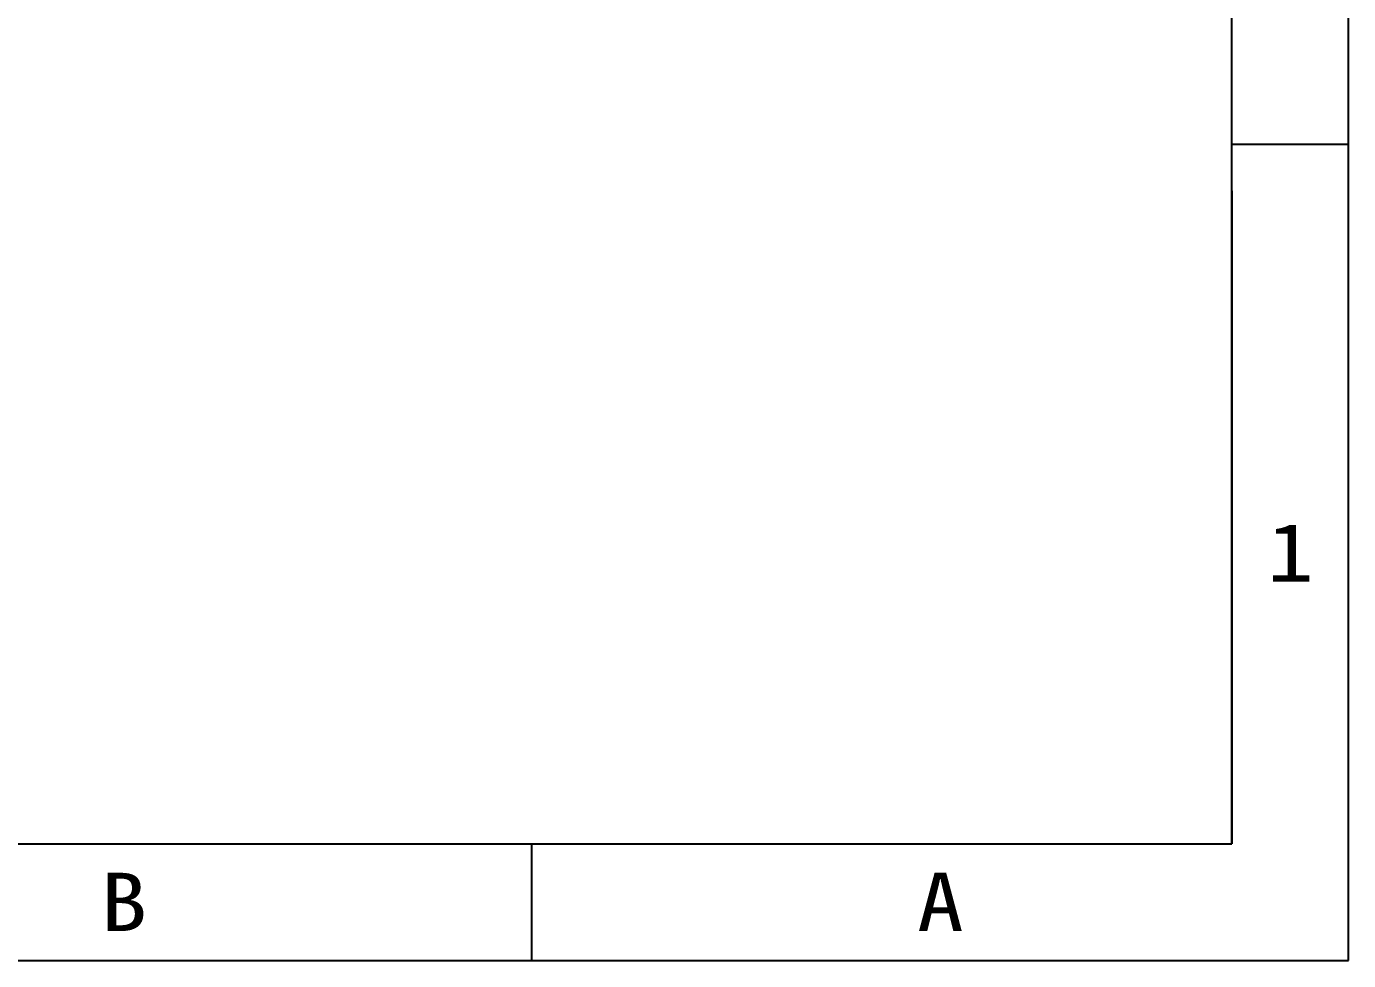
# Model space of a CAD drawing. Header units: millimetres. Extents: x 5016 to 6204, y 3065 to 3485.
# Drawn here: x 6090.9 to 6204.2, y 3065.1 to 3145.2 of the extents above; entities that cross this region are included whole.
import ezdxf
from ezdxf.enums import TextEntityAlignment as Align

# ---------------------------------------------------------------- set-up
doc = ezdxf.new("R2010")
doc.units = ezdxf.units.MM
doc.styles.add('TEXTSTYLE_0', font='txt', dxfattribs={"width": 0.8})

# ---------------------------------------------------------------- blocks, each defined once
blk = doc.blocks.new('SUN_6HWZ35TKK40GSGJE8VEUYAXIAKM')
at = {"color": 7, "linetype": 'Continuous'}
for p, q in [((0, 0), (0, 420)), ((-10, 10), (-10, 410)), ((-10, 70), (0, 70)), ((-584, 10), (-10, 10)), ((-70, 0), (-70, 10)), ((-594, 0), (0, 0))]:
    blk.add_line(p, q, dxfattribs=at)
at = {"color": 2, "linetype": 'Continuous', "style": 'TEXTSTYLE_0'}
for s, width, p, p2 in [('1', 2.4, (-6.99, 32.5), (-2.99, 32.5)), ('B', 1.2, (-106.99, 2.53), (-102.99, 2.53)), ('A', 1.2, (-36.99, 2.53), (-32.99, 2.53))]:
    blk.add_text(s, height=5, dxfattribs=dict(at, width=width)).set_placement(p, p2, align=Align.FIT)

msp = doc.modelspace()

# ---------------------------------------------------------------- linework, layer by layer
for p in [(6194.204, 3131.139), (6094.204, 3075.139)]:
    msp.add_line(p, (6194.204, 3075.139))
at = {"color": 7}
msp.add_line((5610.204, 3065.139), (6169.004, 3065.139), dxfattribs=at)

# ---------------------------------------------------------------- block references
msp.add_blockref('SUN_6HWZ35TKK40GSGJE8VEUYAXIAKM', (6204.204, 3065.139))

doc.saveas('drawing.dxf')
